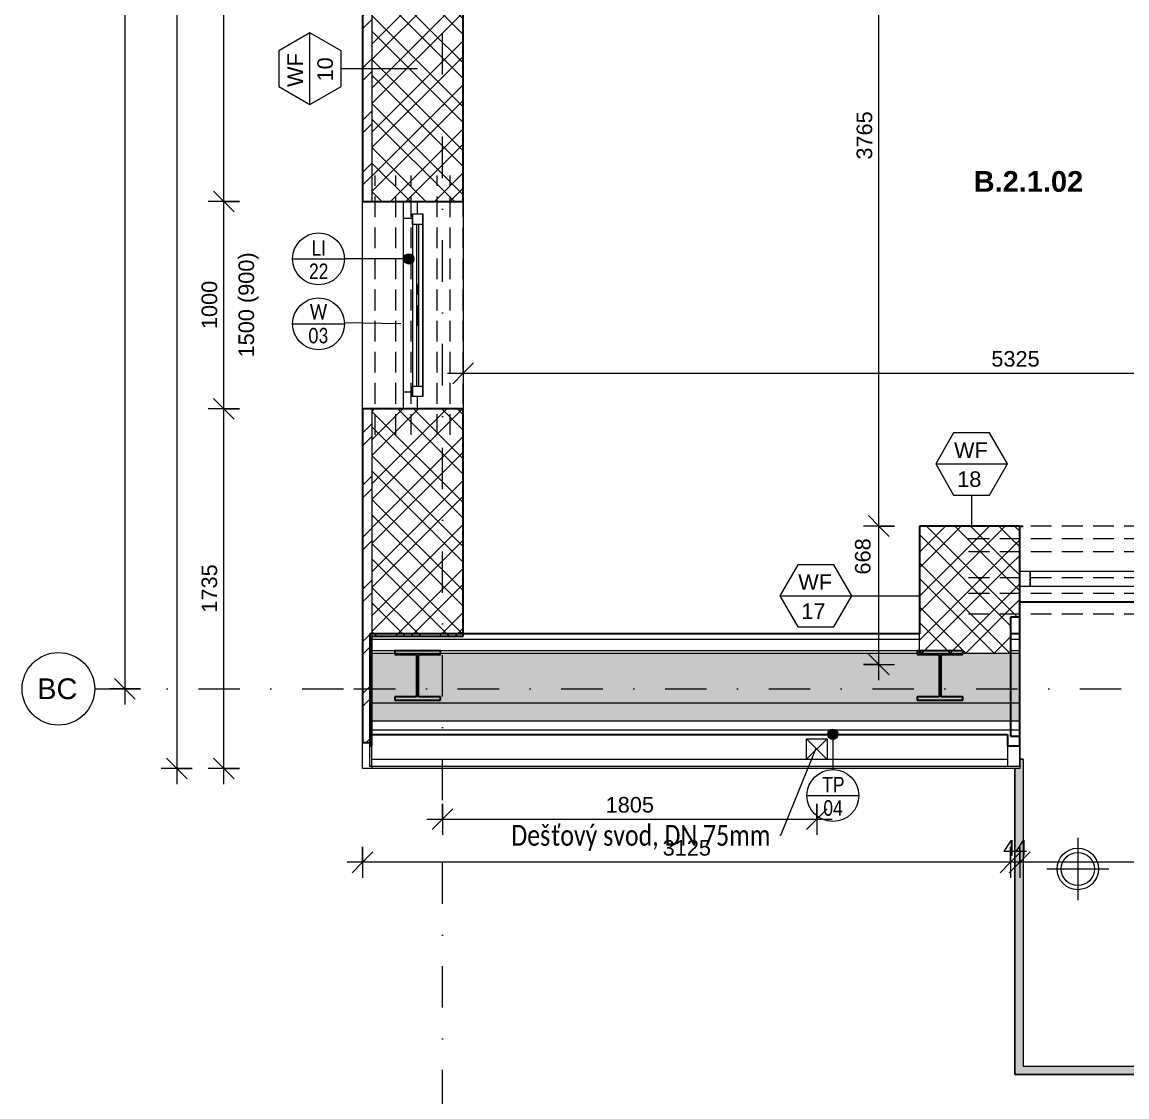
# Model space of a CAD drawing. Header units: millimetres. Extents: x -8668 to 43537, y -2985 to 58543.
# Drawn here: x -8506 to -3178, y 41984 to 47168 of the extents above; entities that cross this region are included whole.
import ezdxf

# ---------------------------------------------------------------- set-up
doc = ezdxf.new("R2010")
doc.units = ezdxf.units.MM
doc.linetypes.add('HA_Dash_3mm-S1mm', pattern=[150, 100, -50])
doc.linetypes.add('HA_DashDot_10mm-S3mm', pattern=[500, 200, -150, 0, -150])
for name, color, linetype, lineweight in [('A-____-____-DIMS', 9, 'Continuous', 5), ('A-____-____-DIMS-50', 9, 'Continuous', 5), ('A-AREA-____-IDEN', 9, 'Continuous', 9), ('A-AREA-____-OTLN', 9, 'Continuous', 25), ('A-DETL-____-THIN', 9, 'Continuous', 9), ('A-FLOR-HRAL-OTLN', 9, 'Continuous', 9), ('A-GENM-____-HDLN', 9, 'HA_Dash_3mm-S1mm', 9), ('A-GENM-____-IDEN', 9, 'Continuous', 9), ('A-GENM-____-OTLN', 9, 'Continuous', 9), ('A-GLAZ-____-IDEN', 9, 'Continuous', 9), ('A-GLAZ-____-MCUT', 9, 'Continuous', 5), ('A-GLAZ-____-OTLN', 9, 'Continuous', 5), ('A-GLAZ-CURT-MCUT', 9, 'Continuous', 5), ('A-GLAZ-CURT-OTLN', 9, 'Continuous', 5), ('A-GLAZ-CWMG-MCUT', 9, 'Continuous', 5), ('A-GLAZ-CWMG-OTLN', 9, 'Continuous', 5), ('A-ROOF-____-MCUT', 9, 'Continuous', 25), ('A-ROOF-____-OTLN', 9, 'Continuous', 9), ('A-ROOF-____-PATT', 9, 'Continuous', 25), ('A-WALL-____-IDEN', 9, 'Continuous', 9), ('A-WALL-____-MCUT', 9, 'Continuous', 25), ('A-WALL-____-OTLN', 9, 'Continuous', 9), ('A-WALL-____-PATT', 9, 'Continuous', 25), ('G-____-____-TEXT', 9, 'Continuous', 5), ('M-HVAC-DUCT-OTLN', 9, 'Continuous', 9), ('P-SANR-FIXT-OTLN', 9, 'Continuous', 9), ('S-BEAM-____-MCUT', 9, 'Continuous', 25), ('S-GRID-____-IDEN', 9, 'Continuous', 9), ('S-GRID-____-OTLN', 9, 'Continuous', 5)]:
    doc.layers.add(name, color=color, linetype=linetype, lineweight=lineweight)
doc.styles.add('Arial', font='arial.ttf', dxfattribs={"height": 100})
doc.styles.add('Arial_1', font='arial.ttf', dxfattribs={"height": 75})
doc.styles.add('Arial_2', font='arial.ttf', dxfattribs={"width": 0.8, "height": 75})
doc.styles.add('Arial_B', font='arialbd.ttf', dxfattribs={"height": 100})
doc.styles.add('Calibri', font='calibri.ttf', dxfattribs={"width": 0.8, "height": 75})
doc.styles.add('Calibri_1', font='calibri.ttf', dxfattribs={"width": 0.8, "height": 100})
doc.dimstyles.new('Inner_Dimensions', dxfattribs={"dimscale": 304.8, "dimtxt": 76.519455, "dimasz": 0.328084, "dimexe": 0.246063, "dimexo": 0.0625, "dimgap": 0.032808, "dimtad": 1, "dimdec": 0, "dimzin": 0, "dimdsep": 46, "dimtxsty": 'Arial_1', "dimblk1": 'OBLIQUE', "dimblk2": 'OBLIQUE', "dimsah": 1, "dimcen": 0.09, "dimdle": 0.246063, "dimazin": 0, "dimtfac": 1, "dimtdec": 4, "dimtix": 1, "dimtmove": 2, "dimatfit": 3, "dimfxl": 0.246063, "dimfxlon": 1, "dimtvp": 1, "dimtolj": 1, "dimtzin": 0, "dimlwd": 9, "dimlwe": 9, "dimarcsym": 2})
doc.dimstyles.new('Inner_Dimensions_1', dxfattribs={"dimscale": 304.8, "dimtxt": 76.519455, "dimasz": 0.328084, "dimexe": 0.246063, "dimexo": 0.0625, "dimgap": 0.032808, "dimtad": 1, "dimdec": 0, "dimzin": 0, "dimdsep": 46, "dimtxsty": 'Arial_1', "dimblk1": 'OBLIQUE', "dimblk2": 'OBLIQUE', "dimsah": 1, "dimcen": 0.09, "dimdle": 0.246063, "dimazin": 0, "dimtfac": 1, "dimtdec": 4, "dimtix": 1, "dimtmove": 0, "dimatfit": 3, "dimfxl": 0.246063, "dimfxlon": 1, "dimtvp": 1, "dimtolj": 1, "dimtzin": 0, "dimlwd": 9, "dimlwe": 9, "dimarcsym": 2})
pattern_1 = [(45, (0, 0), (-106.066, 106.066), []), (45, (75, 0), (-106.066, 106.066), []), (315, (0, 0), (106.066, 106.066), []), (315, (75, 0), (106.066, 106.066), [])]
pattern_2 = [(0, (0, 0), (58.594, 33.829), [39.062, -78.125]), (120, (0, 0), (-58.593773, 33.829393), [39.062, -78.125]), (60, (0, 0), (0.000227, 67.658393), [0, -78.125, 39.062, 0])]

# ---------------------------------------------------------------- blocks, each defined once
blk = doc.blocks.new('BD Libus_IFC_ifc-1-DPS_2NP - B')
at = {"layer": 'S-BEAM-____-MCUT', "color": 7}
for p, q in [((-6489.3, 44135.8), (-6709.3, 44135.8)), ((-6709.3, 44135.8), (-6709.3, 44118.5)), ((-6709.3, 44118.5), (-6604, 44118.5)), ((-6604, 44118.5), (-6604, 43914.6)), ((-6594.5, 43914.6), (-6594.5, 44118.5)), ((-6594.5, 44118.5), (-6489.3, 44118.5)), ((-6489.3, 44118.5), (-6489.3, 44135.8)), ((-3969.3, 44135.8), (-4189.3, 44135.8)), ((-4189.3, 44135.8), (-4189.3, 44118.5)), ((-4189.3, 44118.5), (-4084, 44118.5)), ((-4084, 44118.5), (-4084, 43914.6)), ((-4074.5, 43914.6), (-4074.5, 44118.5)), ((-4074.5, 44118.5), (-3969.3, 44118.5)), ((-3969.3, 44118.5), (-3969.3, 44135.8)), ((-6604, 43914.6), (-6709.3, 43914.6)), ((-6709.3, 43914.6), (-6709.3, 43897.3)), ((-6489.3, 43914.6), (-6594.5, 43914.6)), ((-6489.3, 43897.3), (-6489.3, 43914.6)), ((-4084, 43914.6), (-4189.3, 43914.6)), ((-4189.3, 43914.6), (-4189.3, 43897.3)), ((-3969.3, 43914.6), (-4074.5, 43914.6)), ((-3969.3, 43897.3), (-3969.3, 43914.6)), ((-6709.3, 43897.3), (-6489.3, 43897.3)), ((-4189.3, 43897.3), (-3969.3, 43897.3))]:
    blk.add_line(p, q, dxfattribs=at)
blk = doc.blocks.new('HA_WD_SinglePanel - 1000x1500-1670803-DPS_2NP - B')
at = {"layer": 'A-GLAZ-____-MCUT'}
for p, q in [((-420, 70), (-500, 70)), ((-420, 25), (-420, 70)), ((500, 70), (420, 70)), ((420, 70), (420, 25)), ((-500, 0), (-440, 0)), ((-440, -25), (-440, 25)), ((-440, 25), (-390, 25)), ((-390, 25), (-390, -25)), ((390, 5), (-390, 5)), ((390, -25), (390, 25)), ((390, 25), (440, 25)), ((440, 25), (440, -25)), ((440, 0), (500, 0)), ((-390, -25), (-440, -25)), ((390, -5), (-390, -5)), ((440, -25), (390, -25))]:
    blk.add_line(p, q, dxfattribs=at)
at = {"layer": 'A-GLAZ-____-OTLN'}
for p, q in [((420, 70), (-420, 70)), ((440, 25), (-440, 25)), ((-440, -25), (-440, 25)), ((390, 25), (-390, 25)), ((440, 25), (440, -25)), ((-440, -25), (440, -25)), ((390, -25), (-390, -25))]:
    blk.add_line(p, q, dxfattribs=at)
blk = doc.blocks.new('Top Rail Type - Top Rail_Internal_-1472931-DPS_2NP - B')
at = {"layer": 'A-FLOR-HRAL-OTLN'}
for points in [[(-3719.3, 42092.7), (-3679.3, 42132.7), (-3679.3, 43612.7), (-3694.3, 43612.7), (-3694.3, 43567.7), (-3719.3, 43567.7), (-3719.3, 43080.2)], [(-1244.3, 42092.7), (-1244.3, 43567.7), (-1284.3, 43567.7), (-1284.3, 42132.7)], [(-1244.3, 42092.7), (-1284.3, 42132.7), (-3679.3, 42132.7), (-3719.3, 42092.7), (-3192.6, 42092.7)]]:
    blk.add_hatch(color=256, dxfattribs=at).paths.add_polyline_path(points)
for p, q in [((-3694.3, 43612.7), (-3679.3, 43612.7)), ((-3679.3, 43612.7), (-3679.3, 42132.7)), ((-3719.3, 42092.7), (-3719.3, 43567.7)), ((-1284.3, 42132.7), (-1284.3, 43567.7)), ((-1244.3, 43567.7), (-1244.3, 42092.7)), ((-1244.3, 42092.7), (-3719.3, 42092.7)), ((-3679.3, 42132.7), (-1284.3, 42132.7))]:
    blk.add_line(p, q, dxfattribs=at)
blk = doc.blocks.new('Top Rail Type - Top Rail_Internal_-V6-DPS_2NP - B')
at = {"layer": 'A-FLOR-HRAL-OTLN'}
for p, q in [((-3679.3, 43612.7), (-3694.3, 43612.7)), ((-3679.3, 43612.7), (-3679.3, 42132.7)), ((-3719.3, 43567.7), (-3719.3, 42092.7)), ((-1284.3, 42132.7), (-1284.3, 43567.7)), ((-1244.3, 42092.7), (-1244.3, 43567.7)), ((-3719.3, 42092.7), (-1244.3, 42092.7)), ((-3679.3, 42132.7), (-1284.3, 42132.7))]:
    blk.add_line(p, q, dxfattribs=at)
blk = doc.blocks.new('Systémový panel - Sklo-1712998-DPS_2NP - B')
at = {"layer": 'A-GLAZ-CURT-MCUT'}
for p, q in [((733.125, 0), (-733.125, 0)), ((-733.125, 0), (-733.125, -70)), ((733.125, -70), (733.125, 0)), ((-733.125, -70), (733.125, -70))]:
    blk.add_line(p, q, dxfattribs=at)
blk = doc.blocks.new('Obdélníková příčel - 50x70mm EXT-1518046-DPS_2NP - B')
at = {"layer": 'A-GLAZ-CWMG-MCUT'}
for p, q in [((0, 70), (-50, 70)), ((-50, 70), (-50, 0)), ((0, 0), (0, 70)), ((-50, 0), (0, 0))]:
    blk.add_line(p, q, dxfattribs=at)
blk = doc.blocks.new('TB_Porotherm KPVarioUNI_1250mm - TB_Porotherm KPVarioUNI_1250mm-1944691-DPS_2NP - B')
at = {"layer": 'A-GENM-____-HDLN'}
for p, q in [((-625, 205), (625, 205)), ((-625, 105), (625, 105)), ((-625, 30), (625, 30)), ((-100, 0), (100, 0)), ((-625, -95), (625, -95)), ((-625, -157.5), (625, -157.5)), ((-625, -220), (625, -220))]:
    blk.add_line(p, q, dxfattribs=at)
blk = doc.blocks.new('TB_Porotherm KPVarioUNI_3000mm - TB_Porotherm KPVarioUNI_3000mm-1959484-DPS_2NP - B')
at = {"layer": 'A-GENM-____-HDLN'}
for p, q in [((-1500, 205), (1500, 205)), ((-1500, 105), (1500, 105)), ((-1500, 30), (1500, 30)), ((-100, 0), (100, 0)), ((-1500, -95), (1500, -95)), ((-1500, -157.5), (1500, -157.5)), ((-1500, -220), (1500, -220))]:
    blk.add_line(p, q, dxfattribs=at)
blk = doc.blocks.new('LV_PF_GenericSymbol - Default-2172435-DPS_2NP - B')
at = {"layer": 'P-SANR-FIXT-OTLN'}
for p, q in [((0, 150), (0, -150)), ((-150, 0), (150, 0))]:
    blk.add_line(p, q, dxfattribs=at)
for radius in [100, 80]:
    blk.add_circle((0, 0), radius, dxfattribs=at)
blk = doc.blocks.new('Grid - Radius 3_5mm-353793-DPS_2NP - B')
at = {"layer": 'S-GRID-____-IDEN'}
blk.add_circle((0, 0), 3.5, dxfattribs=at)
blk = doc.blocks.new('DIMBLOCK1-DPS_2NP - B')
at = {"layer": 'A-____-____-DIMS-50', "lineweight": 9}
for p, q in [((-4374.5, 44737.7), (-4424.5, 44787.7)), ((-4299.5, 44737.7), (-4449.5, 44737.7)), ((-4374.5, 43994.3), (-4374.5, 44737.7)), ((-4374.5, 44737.7), (-4324.5, 44687.7)), ((-4374.5, 44737.7), (-4299.5, 44737.7)), ((-4374.5, 44069.3), (-4424.5, 44119.3)), ((-4449.5, 44069.3), (-4299.5, 44069.3)), ((-4374.5, 44069.3), (-4449.5, 44069.3)), ((-4374.5, 44069.3), (-4324.5, 44019.3))]:
    blk.add_line(p, q, dxfattribs=at)
at = {"layer": 'A-____-____-DIMS-50', "color": 0, "lineweight": 9, "insert": (-4489.8, 44503.6), "char_height": 75, "width": 207.662, "attachment_point": 1, "rotation": 90, "line_spacing_factor": 0.941778, "style": 'Arial_1'}
blk.add_mtext('668', dxfattribs=at)
blk = doc.blocks.new('_Oblique')
at = {"color": 0, "linetype": 'ByBlock', "lineweight": -2}
blk.add_line((-0.5, -0.5), (0.5, 0.5), dxfattribs=at)
blk = doc.blocks.new('DIMBLOCK2-DPS_2NP - B')
at = {"layer": 'A-____-____-DIMS-50', "lineweight": 9}
for p, q in [((-4374.5, 48502.7), (-4424.5, 48552.7)), ((-4299.5, 48502.7), (-4449.5, 48502.7)), ((-4374.5, 44737.7), (-4374.5, 48502.7)), ((-4374.5, 48502.7), (-4324.5, 48452.7)), ((-4374.5, 48502.7), (-4299.5, 48502.7)), ((-4374.5, 44737.7), (-4424.5, 44787.7)), ((-4299.5, 44737.7), (-4449.5, 44737.7)), ((-4374.5, 44737.7), (-4324.5, 44687.7)), ((-4374.5, 44737.7), (-4299.5, 44737.7))]:
    blk.add_line(p, q, dxfattribs=at)
at = {"layer": 'A-____-____-DIMS-50', "color": 0, "lineweight": 9, "insert": (-4481.9, 46504.9), "char_height": 75, "width": 276.883, "attachment_point": 1, "rotation": 90, "line_spacing_factor": 0.941778, "style": 'Arial_1'}
blk.add_mtext('3765', dxfattribs=at)
blk = doc.blocks.new('DIMBLOCK60-DPS_2NP - B')
at = {"layer": 'A-____-____-DIMS-50', "lineweight": 9}
for p, q in [((-7533.5, 45302.7), (-7583.5, 45352.7)), ((-7458.5, 45302.7), (-7608.5, 45302.7)), ((-7533.5, 43492.7), (-7533.5, 45302.7)), ((-7533.5, 45302.7), (-7483.5, 45252.7)), ((-7533.5, 45302.7), (-7458.5, 45302.7)), ((-7533.5, 43567.7), (-7583.5, 43617.7)), ((-7458.5, 43567.7), (-7608.5, 43567.7)), ((-7533.5, 43567.7), (-7483.5, 43517.7)), ((-7533.5, 43567.7), (-7458.5, 43567.7))]:
    blk.add_line(p, q, dxfattribs=at)
at = {"layer": 'A-____-____-DIMS-50', "color": 0, "lineweight": 9, "insert": (-7640.8, 44319.9), "char_height": 75, "width": 276.883, "attachment_point": 1, "rotation": 90, "line_spacing_factor": 0.941778, "style": 'Arial_1'}
blk.add_mtext('1735', dxfattribs=at)
blk = doc.blocks.new('DIMBLOCK61-DPS_2NP - B')
at = {"layer": 'A-____-____-DIMS-50', "lineweight": 9}
for p, q in [((-7533.5, 46302.7), (-7583.5, 46352.7)), ((-7458.5, 46302.7), (-7608.5, 46302.7)), ((-7533.5, 45302.7), (-7533.5, 46302.7)), ((-7533.5, 46302.7), (-7483.5, 46252.7)), ((-7533.5, 46302.7), (-7458.5, 46302.7)), ((-7533.5, 45302.7), (-7583.5, 45352.7)), ((-7458.5, 45302.7), (-7608.5, 45302.7)), ((-7533.5, 45302.7), (-7483.5, 45252.7)), ((-7533.5, 45302.7), (-7458.5, 45302.7))]:
    blk.add_line(p, q, dxfattribs=at)
at = {"layer": 'A-____-____-DIMS-50', "color": 0, "lineweight": 9, "insert": (-7640.8, 45687.4), "char_height": 75, "width": 276.883, "attachment_point": 1, "rotation": 90, "line_spacing_factor": 0.941778, "style": 'Arial_1'}
blk.add_mtext('1000', dxfattribs=at)
blk = doc.blocks.new('DIMBLOCK62-DPS_2NP - B')
at = {"layer": 'A-____-____-DIMS-50', "lineweight": 9}
for p, q in [((-7458.5, 48802.7), (-7608.5, 48802.7)), ((-7533.5, 48802.7), (-7583.5, 48852.7)), ((-7533.5, 46302.7), (-7533.5, 48802.7)), ((-7533.5, 48802.7), (-7483.5, 48752.7)), ((-7533.5, 48802.7), (-7458.5, 48802.7)), ((-7533.5, 46302.7), (-7583.5, 46352.7)), ((-7458.5, 46302.7), (-7608.5, 46302.7)), ((-7533.5, 46302.7), (-7483.5, 46252.7)), ((-7533.5, 46302.7), (-7458.5, 46302.7))]:
    blk.add_line(p, q, dxfattribs=at)
at = {"layer": 'A-____-____-DIMS-50', "color": 0, "lineweight": 9, "insert": (-7640.8, 47437.4), "char_height": 75, "width": 276.883, "attachment_point": 1, "rotation": 90, "line_spacing_factor": 0.941778, "style": 'Arial_1'}
blk.add_mtext('2500', dxfattribs=at)
blk = doc.blocks.new('DIMBLOCK69-DPS_2NP - B')
at = {"layer": 'A-____-____-DIMS-50', "lineweight": 9}
for p, q in [((-6379.3, 45549.2), (-6379.3, 45399.2)), ((-6379.3, 45474.2), (-6379.3, 45549.2)), ((-6379.3, 45474.2), (-6329.3, 45524.2)), ((-1054.3, 45549.2), (-1054.3, 45399.2)), ((-1054.3, 45474.2), (-1054.3, 45549.2)), ((-1054.3, 45474.2), (-1004.3, 45524.2)), ((-6454.3, 45474.2), (-1054.3, 45474.2)), ((-6379.3, 45474.2), (-6429.3, 45424.2)), ((-1054.3, 45474.2), (-1104.3, 45424.2))]:
    blk.add_line(p, q, dxfattribs=at)
at = {"layer": 'A-____-____-DIMS-50', "color": 0, "lineweight": 9, "insert": (-3832.2, 45581.6), "char_height": 75, "width": 276.883, "attachment_point": 1, "line_spacing_factor": 0.941778, "style": 'Arial_1'}
blk.add_mtext('5325', dxfattribs=at)
blk = doc.blocks.new('DIMBLOCK89-DPS_2NP - B')
at = {"layer": 'A-____-____-DIMS-50', "lineweight": 9}
for p, q in [((-3695.6, 43190.7), (-3695.6, 43040.7)), ((-3695.6, 43115.7), (-3695.6, 43190.7)), ((-3695.6, 43115.7), (-3645.6, 43165.7)), ((-1295.6, 43190.7), (-1295.6, 43040.7)), ((-1295.6, 43115.7), (-1295.6, 43190.7)), ((-1295.6, 43115.7), (-1245.6, 43165.7)), ((-3695.6, 43115.7), (-3745.6, 43065.7)), ((-1295.6, 43115.7), (-3695.6, 43115.7)), ((-1295.6, 43115.7), (-1345.6, 43065.7))]:
    blk.add_line(p, q, dxfattribs=at)
at = {"layer": 'A-____-____-DIMS-50', "color": 0, "lineweight": 9, "insert": (-2610.9, 43223), "char_height": 75, "width": 276.883, "attachment_point": 1, "line_spacing_factor": 0.941778, "style": 'Arial_1'}
blk.add_mtext('2400', dxfattribs=at)
blk = doc.blocks.new('DIMBLOCK90-DPS_2NP - B')
at = {"layer": 'A-____-____-DIMS-50', "lineweight": 9}
for p, q in [((-3739.3, 43190.7), (-3739.3, 43040.7)), ((-3739.3, 43115.7), (-3739.3, 43190.7)), ((-3739.3, 43115.7), (-3689.3, 43165.7)), ((-3695.6, 43190.7), (-3695.6, 43040.7)), ((-3695.6, 43115.7), (-3695.6, 43190.7)), ((-3695.6, 43115.7), (-3645.6, 43165.7)), ((-3739.3, 43115.7), (-3789.3, 43065.7)), ((-3695.6, 43115.7), (-3745.6, 43065.7)), ((-3695.6, 43115.7), (-3739.3, 43115.7))]:
    blk.add_line(p, q, dxfattribs=at)
at = {"layer": 'A-____-____-DIMS-50', "color": 0, "lineweight": 9, "insert": (-3775.1, 43223), "char_height": 75, "width": 138.441, "attachment_point": 1, "line_spacing_factor": 0.941778, "style": 'Arial_1'}
blk.add_mtext('44', dxfattribs=at)
blk = doc.blocks.new('DIMBLOCK91-DPS_2NP - B')
at = {"layer": 'A-____-____-DIMS-50', "lineweight": 9}
for p, q in [((-6864.3, 43190.7), (-6864.3, 43040.7)), ((-6864.3, 43115.7), (-6864.3, 43190.7)), ((-6864.3, 43115.7), (-6814.3, 43165.7)), ((-3739.3, 43190.7), (-3739.3, 43040.7)), ((-3739.3, 43115.7), (-3739.3, 43190.7)), ((-3739.3, 43115.7), (-3689.3, 43165.7)), ((-3739.3, 43115.7), (-6939.3, 43115.7)), ((-6864.3, 43115.7), (-6914.3, 43065.7)), ((-3739.3, 43115.7), (-3789.3, 43065.7))]:
    blk.add_line(p, q, dxfattribs=at)
at = {"layer": 'A-____-____-DIMS-50', "color": 0, "lineweight": 9, "insert": (-5417.2, 43223), "char_height": 75, "width": 276.883, "attachment_point": 1, "line_spacing_factor": 0.941778, "style": 'Arial_1'}
blk.add_mtext('3125', dxfattribs=at)
blk = doc.blocks.new('HA_TAG_WD - Type Mark-1536199-DPS_2NP - B')
at = {"layer": 'A-GLAZ-____-IDEN'}
blk.add_line((-2.5, 0), (2.5, 0), dxfattribs=at)
blk.add_circle((0, 0), 2.5, dxfattribs=at)
blk = doc.blocks.new('HA_TAG_GM_Products - Generic-588599-DPS_2NP - B')
at = {"layer": 'A-GENM-____-IDEN'}
blk.add_line((-2.5, 0), (2.5, 0), dxfattribs=at)
blk.add_circle((0, 0), 2.5, dxfattribs=at)
blk = doc.blocks.new('DIMBLOCK251-DPS_2NP - B')
at = {"layer": 'A-____-____-DIMS-50', "lineweight": 9}
for p, q in [((-7760.5, 56062.7), (-7760.5, 43492.7)), ((-7760.5, 55987.7), (-7810.5, 56037.7)), ((-7685.5, 55987.7), (-7835.5, 55987.7)), ((-7760.5, 55987.7), (-7710.5, 55937.7)), ((-7760.5, 55987.7), (-7685.5, 55987.7)), ((-7760.5, 43567.7), (-7810.5, 43617.7)), ((-7685.5, 43567.7), (-7835.5, 43567.7)), ((-7760.5, 43567.7), (-7710.5, 43517.7)), ((-7760.5, 43567.7), (-7685.5, 43567.7))]:
    blk.add_line(p, q, dxfattribs=at)
at = {"layer": 'A-____-____-DIMS-50', "color": 0, "lineweight": 9, "insert": (-7867.9, 49633.5), "char_height": 75, "width": 346.103, "attachment_point": 1, "rotation": 90, "line_spacing_factor": 0.941778, "style": 'Arial_1'}
blk.add_mtext('12420', dxfattribs=at)
blk = doc.blocks.new('DIMBLOCK253-DPS_2NP - B')
at = {"layer": 'A-____-____-DIMS-50', "lineweight": 9}
for p, q in [((-8010.5, 50802.7), (-8060.5, 50852.7)), ((-7935.5, 50802.7), (-8085.5, 50802.7)), ((-8010.5, 50802.7), (-8010.5, 43877.7)), ((-8010.5, 50802.7), (-7960.5, 50752.7)), ((-8010.5, 50802.7), (-7935.5, 50802.7)), ((-8010.5, 43952.7), (-8060.5, 44002.7)), ((-7935.5, 43952.7), (-8085.5, 43952.7)), ((-8010.5, 43952.7), (-7960.5, 43902.7)), ((-8010.5, 43952.7), (-7935.5, 43952.7))]:
    blk.add_line(p, q, dxfattribs=at)
at = {"layer": 'A-____-____-DIMS-50', "color": 0, "lineweight": 9, "insert": (-8117.9, 47262.4), "char_height": 75, "width": 276.883, "attachment_point": 1, "rotation": 90, "line_spacing_factor": 0.941778, "style": 'Arial_1'}
blk.add_mtext('6850', dxfattribs=at)
blk = doc.blocks.new('DIMBLOCK265-DPS_2NP - B')
at = {"layer": 'A-____-____-DIMS-50', "lineweight": 9}
for p, q in [((-6479.3, 43398.4), (-6479.3, 43248.4)), ((-6479.3, 43323.4), (-6479.3, 43398.4)), ((-6479.3, 43323.4), (-6429.3, 43373.4)), ((-4674.3, 43398.4), (-4674.3, 43248.4)), ((-4674.3, 43323.4), (-4674.3, 43398.4)), ((-4674.3, 43323.4), (-4624.3, 43373.4)), ((-6554.3, 43323.4), (-4599.3, 43323.4)), ((-6479.3, 43323.4), (-6529.3, 43273.4)), ((-4674.3, 43323.4), (-4724.3, 43273.4))]:
    blk.add_line(p, q, dxfattribs=at)
at = {"layer": 'A-____-____-DIMS-50', "color": 0, "lineweight": 9, "insert": (-5692.2, 43430.8), "char_height": 75, "width": 276.883, "attachment_point": 1, "line_spacing_factor": 0.941778, "style": 'Arial_1'}
blk.add_mtext('1805', dxfattribs=at)
blk = doc.blocks.new('HA_TAG_WA_Partitions - Group _ Type Mark-556634-DPS_2NP - B')
at = {"layer": 'A-WALL-____-IDEN'}
for p, q in [((-1.73, 3), (-3.46, 0)), ((1.73, 3), (-1.73, 3)), ((3.46, 0), (1.73, 3)), ((-3.46, 0), (3.46, 0)), ((-3.46, 0), (-1.73, -3)), ((1.73, -3), (3.46, 0)), ((-1.73, -3), (1.73, -3))]:
    blk.add_line(p, q, dxfattribs=at)

msp = doc.modelspace()

# ---------------------------------------------------------------- hatches: boundary and pattern name
at = {"layer": 'A-GENM-____-IDEN'}
h = msp.add_hatch(color=256, dxfattribs=at)
edge = h.paths.add_edge_path()
edge.add_arc((-6641.4, 46026.3), 25, 0, 360)
h = msp.add_hatch(color=256, dxfattribs=at)
edge = h.paths.add_edge_path()
edge.add_arc((-4596.4, 43733.4), 25, 0, 360)
at = {"layer": 'A-ROOF-____-PATT', "lineweight": 5}
h = msp.add_hatch(dxfattribs=at)
h.set_pattern_fill('FP_5', color=256, style=0, pattern_type=2)
h.set_pattern_definition(pattern_2)
h.paths.add_polyline_path([(7141.3, 43883.8), (9030.6, 43883.8), (9030.6, 44122.3), (5310.9, 44122.3), (5310.9, 43883.8), (5993.1, 43883.8)])
h.paths.add_polyline_path([(-6637.3, 43883.8), (-3694.4, 43883.8), (-3694.4, 44122.3), (-6829.3, 44122.3), (-6829.3, 43883.8)])
h.paths.add_polyline_path([(21170.7, 43883.8), (21170.7, 44122.3), (18035.6, 44122.3), (18035.6, 43883.8), (20919.9, 43883.8)])
h.paths.add_polyline_path([(-1289.4, 43883.8), (-512.8, 43883.8), (-512.8, 44122.3), (-1289.4, 44122.3)])
h.paths.add_polyline_path([(15630.6, 43883.8), (15630.6, 44122.3), (14854.2, 44122.3), (14854.2, 43883.8), (15465.8, 43883.8)])
h.paths.add_polyline_path([(529.2, 43883.8), (1305.6, 43883.8), (1305.6, 44122.3), (529.2, 44122.3), (529.2, 43958.3)])
h.paths.add_polyline_path([(13035.6, 43883.8), (13812.2, 43883.8), (13812.2, 44122.3), (13035.6, 44122.3)])
h = msp.add_hatch(dxfattribs=at)
h.set_pattern_fill('FP_5', color=256, style=0, pattern_type=2)
h.set_pattern_definition(pattern_2)
h.paths.add_polyline_path([(-6829.3, 43797), (-3694.4, 43797), (-3694.4, 43883.8), (-6829.3, 43883.8), (-6829.3, 43849.2)])
h.paths.add_polyline_path([(21170.7, 43797), (21170.7, 43883.8), (18035.6, 43883.8), (18035.6, 43797), (20919.9, 43797)])
h.paths.add_polyline_path([(-1289.4, 43797), (-512.8, 43797), (-512.8, 43883.8), (-1289.4, 43883.8), (-1289.4, 43849.2)])
h.paths.add_polyline_path([(529.2, 43797), (1305.6, 43797), (1305.6, 43883.8), (529.2, 43883.8), (529.2, 43823)])
h.paths.add_polyline_path([(15465.8, 43797), (15630.6, 43797), (15630.6, 43883.8), (14854.2, 43883.8), (14854.2, 43797), (15178.8, 43797)])
h.paths.add_polyline_path([(5310.9, 43797), (9030.6, 43797), (9030.6, 43883.8), (5310.9, 43883.8), (5310.9, 43849.2)])
h.paths.add_polyline_path([(13035.6, 43797), (13812.2, 43797), (13812.2, 43883.8), (13035.6, 43883.8), (13035.6, 43849.2)])
at = {"layer": 'A-WALL-____-PATT', "lineweight": 5}
h = msp.add_hatch(dxfattribs=at)
h.set_pattern_fill('FP_4', color=256, style=0, pattern_type=2)
h.set_pattern_definition([(45, (0, 0), (-125.7236, 125.7236), []), (45, (0, 190.5), (-125.7236, 125.7236), [])])
h.paths.add_polyline_path([(-6819.3, 43694.4), (-6819.3, 45302.7), (-6864.3, 45302.7), (-6864.3, 43694.4)])
h.paths.add_polyline_path([(-6864.3, 46302.7), (-6819.3, 46302.7), (-6819.3, 48802.7), (-6864.3, 48802.7), (-6864.3, 47694.1)])
h.paths.add_polyline_path([(-6819.3, 49427.7), (-6819.3, 51252.7), (-6864.3, 51252.7), (-6864.3, 49427.7)])
h.paths.add_polyline_path([(-6819.3, 51877.7), (-6819.3, 53377.7), (-6864.3, 53377.7), (-6864.3, 51877.7)])
h.paths.add_polyline_path([(-6819.3, 54377.7), (-6819.3, 55502.7), (-6864.3, 55502.7), (-6864.3, 54377.7)])
h.paths.add_polyline_path([(-6819.3, 55942.7), (-6819.3, 55987.7), (-6864.3, 55987.7), (-6864.3, 55942.7)])
h = msp.add_hatch(dxfattribs=at)
h.set_pattern_fill('FP_1', color=256, style=0, pattern_type=2)
h.set_pattern_definition(pattern_1)
h.paths.add_polyline_path([(-6637.3, 44206.1), (-6379.3, 44206.1), (-6379.3, 45302.7), (-6819.3, 45302.7), (-6819.3, 44206.1)])
h.paths.add_polyline_path([(-6819.3, 46302.7), (-6379.3, 46302.7), (-6379.3, 48802.7), (-6819.3, 48802.7), (-6819.3, 47694.1)])
h.paths.add_polyline_path([(-6599.3, 49427.7), (-6379.3, 49427.7), (-6379.3, 51252.7), (-6819.3, 51252.7), (-6819.3, 49427.7), (-6624.3, 49427.7)])
h.paths.add_polyline_path([(-6624.3, 51877.7), (-6379.3, 51877.7), (-6379.3, 53377.7), (-6819.3, 53377.7), (-6819.3, 51877.7), (-6637.3, 51877.7)])
h.paths.add_polyline_path([(-6379.3, 54377.7), (-6379.3, 55502.7), (-6819.3, 55502.7), (-6819.3, 54377.7)])
h = msp.add_hatch(dxfattribs=at)
h.set_pattern_fill('FP_1', color=256, style=0, pattern_type=2)
h.set_pattern_definition(pattern_1)
h.paths.add_polyline_path([(-3739.3, 44122.3), (-3739.3, 44737.7), (-4179.3, 44737.7), (-4179.3, 44122.3), (-3766.7, 44122.3)])
h = msp.add_hatch(dxfattribs=at)
h.set_pattern_fill('FP_1', color=256, style=0, pattern_type=2)
h.set_pattern_definition(pattern_1)
h.paths.add_polyline_path([(-1244.3, 44297.7), (-1244.3, 44737.7), (-1295.6, 44737.7), (-1295.6, 44297.7)])
h.paths.add_polyline_path([(-3739.3, 44297.7), (-3695.6, 44297.7), (-3695.6, 44737.7), (-3739.3, 44737.7), (-3739.3, 44618.2)])

# ---------------------------------------------------------------- linework, layer by layer
at = {"layer": 'A-AREA-____-OTLN'}
for p, q in [((-3695.6, 44737.7), (-3679.3, 44737.7)), ((-3695.6, 44372.7), (-1295.6, 44372.7))]:
    msp.add_line(p, q, dxfattribs=at)
at = {"layer": 'A-DETL-____-THIN'}
for p, q in [((-4014.1, 45187.3), (-4100.7, 45037.3)), ((-3840.9, 45187.3), (-4014.1, 45187.3)), ((-3754.3, 45037.3), (-3840.9, 45187.3)), ((-4100.7, 45037.3), (-4014.1, 44887.3)), ((-4100.7, 45037.3), (-3754.3, 45037.3)), ((-3840.9, 44887.3), (-3754.3, 45037.3)), ((-4014.1, 44887.3), (-3840.9, 44887.3)), ((-3927.5, 44887.3), (-3927.5, 44737.3)), ((-4765.4, 44551), (-4852, 44401)), ((-4592.2, 44551), (-4765.4, 44551)), ((-4505.6, 44401), (-4592.2, 44551)), ((-4852, 44401), (-4765.4, 44251)), ((-4852, 44401), (-4505.6, 44401)), ((-4592.2, 44251), (-4505.6, 44401)), ((-4505.6, 44401), (-4179.3, 44401)), ((-4765.4, 44251), (-4592.2, 44251))]:
    msp.add_line(p, q, dxfattribs=at)
at = {"layer": 'A-GENM-____-IDEN'}
for p, q in [((-6641.4, 46026.3), (-6951.7, 46026.3)), ((-4596.4, 43733.4), (-4596.4, 43562.9))]:
    msp.add_line(p, q, dxfattribs=at)
for centre in [(-6641.4, 46026.3), (-4596.4, 43733.4)]:
    msp.add_circle(centre, 25, dxfattribs=at)
at = {"layer": 'A-GLAZ-____-IDEN'}
msp.add_line((-6679.2, 45712.7), (-6951.7, 45717.1), dxfattribs=at)
at = {"layer": 'A-ROOF-____-MCUT'}
for p, q in [((-6829.3, 44217.2), (-6829.3, 43677.8)), ((-4179.3, 44217.2), (-6829.3, 44217.2)), ((-3694.4, 44217.2), (-3739.3, 44217.2)), ((-3694.4, 43677.8), (-3694.4, 44217.2)), ((-6819.3, 43677.8), (-6819.3, 43732.7)), ((-6819.3, 43732.7), (-3754.3, 43732.7)), ((-3754.3, 43732.7), (-3754.3, 43677.8)), ((-6829.3, 43677.8), (-6819.3, 43677.8)), ((-3754.3, 43677.8), (-3694.4, 43677.8))]:
    msp.add_line(p, q, dxfattribs=at)
at = {"layer": 'A-ROOF-____-MCUT', "lineweight": 9}
for p, q in [((-4179.3, 44190.1), (-6829.3, 44190.1)), ((-3694.4, 44190.1), (-3739.3, 44190.1)), ((-4179.3, 44135.9), (-6829.3, 44135.9)), ((-3694.4, 44122.3), (-6829.3, 44122.3)), ((-3694.4, 44135.9), (-3739.3, 44135.9)), ((-3694.4, 43883.8), (-6829.3, 43883.8)), ((-3694.4, 43797), (-6829.3, 43797)), ((-3694.4, 43753.7), (-6829.3, 43753.7))]:
    msp.add_line(p, q, dxfattribs=at)
at = {"layer": 'A-ROOF-____-OTLN'}
for p, q in [((-6829.3, 43577.7), (-6829.3, 43677.8)), ((-6819.3, 43577.7), (-6819.3, 43677.8)), ((-3754.3, 43677.8), (-3754.3, 43577.7)), ((-3694.4, 43577.7), (-3694.4, 43677.8)), ((-6819.3, 43612.7), (-3754.3, 43612.7)), ((-3694.4, 43577.7), (-6829.3, 43577.7))]:
    msp.add_line(p, q, dxfattribs=at)
at = {"layer": 'A-WALL-____-IDEN'}
msp.add_line((-6599.3, 46943.3), (-6968, 46943.3), dxfattribs=at)
at = {"layer": 'A-WALL-____-MCUT'}
for p, q in [((-6864.3, 48802.7), (-6864.3, 46302.7)), ((-6379.3, 46302.7), (-6379.3, 48802.7)), ((-6864.3, 46302.7), (-6379.3, 46302.7)), ((-6379.3, 45302.7), (-6864.3, 45302.7)), ((-6864.3, 45302.7), (-6864.3, 43694.4)), ((-6379.3, 44206.1), (-6379.3, 45302.7)), ((-4179.3, 44737.7), (-4179.3, 44217.2)), ((-3695.6, 44737.7), (-4179.3, 44737.7)), ((-3695.6, 44297.7), (-3695.6, 44737.7)), ((-3739.3, 44297.7), (-3739.3, 43724.2)), ((-3694.3, 44297.7), (-3739.3, 44297.7)), ((-3694.3, 43724.2), (-3694.3, 44297.7)), ((-6819.3, 44206.1), (-6379.3, 44206.1)), ((-6819.3, 43732.7), (-6819.3, 44206.1)), ((-6864.3, 43694.4), (-6819.3, 43694.4)), ((-3739.3, 43724.2), (-3694.3, 43724.2))]:
    msp.add_line(p, q, dxfattribs=at)
at = {"layer": 'A-WALL-____-MCUT', "lineweight": 9}
for p, q in [((-6819.3, 48802.7), (-6819.3, 46302.7)), ((-6819.3, 45302.7), (-6819.3, 44206.1)), ((-4179.3, 44122.3), (-4179.3, 44217.2))]:
    msp.add_line(p, q, dxfattribs=at)
at = {"layer": 'A-WALL-____-OTLN'}
for p, q in [((-6864.3, 45302.7), (-6864.3, 46302.7)), ((-6379.3, 46302.7), (-6379.3, 45302.7)), ((-6864.3, 43567.7), (-6864.3, 43694.4)), ((-3694.3, 43724.2), (-3694.3, 43567.7)), ((-3694.3, 43567.7), (-6864.3, 43567.7)), ((-6819.3, 43577.7), (-6819.3, 43567.7))]:
    msp.add_line(p, q, dxfattribs=at)
at = {"layer": 'G-____-____-TEXT', "color": 10, "lineweight": 9}
for p, q in [((-4678.7, 43665.4), (-4849.3, 43245.8)), ((-4849.3, 43245.8), (-4852.1, 43245.8))]:
    msp.add_line(p, q, dxfattribs=at)
at = {"layer": 'M-HVAC-DUCT-OTLN', "lineweight": 5}
for p, q in [((-4625.2, 43612.7), (-4724.3, 43711.8)), ((-4724.3, 43711.8), (-4624.3, 43711.8)), ((-4724.3, 43612.7), (-4724.3, 43711.8)), ((-4624.3, 43711.8), (-4723.4, 43612.7)), ((-4624.3, 43711.8), (-4624.3, 43612.7))]:
    msp.add_line(p, q, dxfattribs=at)
at = {"layer": 'S-GRID-____-OTLN', "linetype": 'HA_DashDot_10mm-S3mm', "lineweight": 9}
for p, q in [((-6479.3, 38414.3), (-6479.3, 56942.9)), ((-8156.2, 43952.7), (-6906.2, 43952.7)), ((-6906.2, 43952.7), (21594.8, 43952.7))]:
    msp.add_line(p, q, dxfattribs=at)

# ---------------------------------------------------------------- block references
at = {"lineweight": 5}
msp.add_blockref('BD Libus_IFC_ifc-1-DPS_2NP - B', (0, 0), dxfattribs=at)
at = {"layer": 'A-FLOR-HRAL-OTLN'}
for name in ['Top Rail Type - Top Rail_Internal_-1472931-DPS_2NP - B', 'Top Rail Type - Top Rail_Internal_-V6-DPS_2NP - B']:
    msp.add_blockref(name, (0, 0), dxfattribs=at)
at = {"layer": 'A-GENM-____-IDEN', "xscale": 49.99999999999998, "yscale": 49.99999999999998, "zscale": 49.99999999999998}
for p in [(-7076.7, 46026.3), (-4596.4, 43437.9)]:
    msp.add_blockref('HA_TAG_GM_Products - Generic-588599-DPS_2NP - B', p, dxfattribs=at)
at = {"layer": 'A-GENM-____-OTLN'}
for name, p, rotation in [('TB_Porotherm KPVarioUNI_1250mm - TB_Porotherm KPVarioUNI_1250mm-1944691-DPS_2NP - B', (-6599.3, 45802.7), 89.9999999999997), ('TB_Porotherm KPVarioUNI_3000mm - TB_Porotherm KPVarioUNI_3000mm-1959484-DPS_2NP - B', (-2491.8, 44517.7), 180)]:
    msp.add_blockref(name, p, dxfattribs=dict(at, rotation=rotation))
at = {"layer": 'A-GLAZ-____-IDEN', "xscale": 49.99999999999998, "yscale": 49.99999999999998, "zscale": 49.99999999999998}
msp.add_blockref('HA_TAG_WD - Type Mark-1536199-DPS_2NP - B', (-7076.7, 45712.7), dxfattribs=at)
at = {"layer": 'A-GLAZ-____-OTLN', "rotation": 89.9999999999998}
msp.add_blockref('HA_WD_SinglePanel - 1000x1500-1670803-DPS_2NP - B', (-6599.3, 45802.7), dxfattribs=at)
at = {"layer": 'A-GLAZ-CURT-OTLN'}
msp.add_blockref('Systémový panel - Sklo-1712998-DPS_2NP - B', (-2912.4, 44517.7), dxfattribs=at)
at = {"layer": 'A-GLAZ-CWMG-OTLN', "rotation": 180}
msp.add_blockref('Obdélníková příčel - 50x70mm EXT-1518046-DPS_2NP - B', (-3695.6, 44517.7), dxfattribs=at)
at = {"layer": 'A-WALL-____-IDEN', "xscale": 49.99999999999998, "yscale": 49.99999999999998, "zscale": 49.99999999999998, "rotation": 89.99999999999991}
msp.add_blockref('HA_TAG_WA_Partitions - Group _ Type Mark-556634-DPS_2NP - B', (-7118, 46943.3), dxfattribs=at)
at = {"layer": 'P-SANR-FIXT-OTLN'}
msp.add_blockref('LV_PF_GenericSymbol - Default-2172435-DPS_2NP - B', (-3415.3, 43083.7), dxfattribs=at)
at = {"layer": 'S-GRID-____-IDEN', "xscale": 49.99999999999998, "yscale": 49.99999999999998, "zscale": 49.99999999999998, "rotation": 269.9999999999996}
msp.add_blockref('Grid - Radius 3_5mm-353793-DPS_2NP - B', (-8331.2, 43952.7), dxfattribs=at)

# ---------------------------------------------------------------- texts
at = {"layer": 'A-AREA-____-IDEN', "lineweight": 5, "insert": (-3917.4, 46449.6), "char_height": 100, "width": 653.375, "attachment_point": 1, "style": 'Arial_B'}
msp.add_mtext('B.2.1.02', dxfattribs=at)
at = {"layer": 'A-GENM-____-IDEN', "lineweight": 5, "char_height": 75, "attachment_point": 1, "style": 'Arial_2'}
for s, insert, width in [('LI', (-7110.5, 46116.4), 86.582), ('22', (-7122.5, 46003.6), 115.443), ('TP', (-4647.4, 43528), 128.27), ('04', (-4642.2, 43415.3), 115.443)]:
    msp.add_mtext(s, dxfattribs=dict(at, insert=insert, width=width))
at = {"layer": 'A-GLAZ-____-IDEN', "lineweight": 5, "insert": (-7462.7, 45550.9), "char_height": 75, "width": 629.325, "attachment_point": 1, "rotation": 90, "style": 'Arial_1'}
msp.add_mtext('1500 (900)', dxfattribs=at)
at = {"layer": 'A-GLAZ-____-IDEN', "lineweight": 5, "char_height": 75, "attachment_point": 1, "style": 'Calibri'}
for s, insert, width in [('W', (-7118.5, 45808), 105.823), ('03', (-7125.1, 45693.7), 121.856)]:
    msp.add_mtext(s, dxfattribs=dict(at, insert=insert, width=width))
at = {"layer": 'A-WALL-____-IDEN', "lineweight": 5, "char_height": 75, "attachment_point": 1, "rotation": 90, "style": 'Arial_1'}
for s, insert, width in [('WF', (-7227, 46855.3), 208.439), ('10', (-7082.5, 46881.8), 144.304)]:
    msp.add_mtext(s, dxfattribs=dict(at, insert=insert, width=width))
at = {"layer": 'G-____-____-TEXT', "color": 7, "lineweight": 9, "attachment_point": 1}
for s, insert, char_height, width, style in [('WF', (-4012.1, 45141.3), 75, 208.439, 'Arial_1'), ('18', (-3997.1, 45001.3), 75, 144.304, 'Arial_1'), ('WF', (-4763.4, 44505), 75, 208.439, 'Arial_1'), ('17', (-4748.4, 44365), 75, 144.304, 'Arial_1'), ('Deš', (-6147.1, 43295.8), 100, 234.093, 'Calibri_1'), ('ťový svod, DN 75mm', (-5953.9, 43295.8), 100, 1305.147, 'Calibri_1')]:
    msp.add_mtext(s, dxfattribs=dict(at, insert=insert, char_height=char_height, width=width, style=style))
at = {"layer": 'S-GRID-____-IDEN', "lineweight": 5, "insert": (-8433.5, 44002.8), "char_height": 100, "width": 240.506, "attachment_point": 1, "style": 'Arial'}
msp.add_mtext('BC', dxfattribs=at)

# ---------------------------------------------------------------- dimensions: what is measured, and where the dimension line sits
at = {"layer": 'A-____-____-DIMS', "lineweight": 9}
for base, p1, p2, override, picture, middle in [((-7760.5, 43567.7), (-7685.5, 55987.7), (-7685.5, 43567.7), {"dimpost": '<>', "dimfxl": 12420}, 'DIMBLOCK251-DPS_2NP - B', (-7808.8, 49777.7)), ((-8010.5, 43952.7), (-7935.5, 50802.7), (-7935.5, 43952.7), {"dimpost": '<>', "dimfxl": 6850}, 'DIMBLOCK253-DPS_2NP - B', (-8058.8, 47377.7)), ((-7533.5, 48802.7), (-7458.5, 46302.7), (-7458.5, 48802.7), {"dimpost": '<>', "dimfxl": 2500}, 'DIMBLOCK62-DPS_2NP - B', (-7581.8, 47552.7)), ((-4374.5, 48502.7), (-4299.5, 44737.7), (-4299.5, 48502.7), {"dimpost": '<>', "dimfxl": 3765}, 'DIMBLOCK2-DPS_2NP - B', (-4422.9, 46620.2)), ((-7533.5, 46302.7), (-7458.5, 45302.7), (-7458.5, 46302.7), {"dimpost": '<>', "dimfxl": 1000}, 'DIMBLOCK61-DPS_2NP - B', (-7581.8, 45802.7)), ((-7533.5, 45302.7), (-7458.5, 43567.7), (-7458.5, 45302.7), {"dimpost": '<>', "dimfxl": 1735}, 'DIMBLOCK60-DPS_2NP - B', (-7581.8, 44435.2))]:
    dim = msp.add_linear_dim(base=base, p1=p1, p2=p2, angle=90, dimstyle='Inner_Dimensions_1', override=override, dxfattribs=at)
    dim.commit()
    dim.dimension.update_dxf_attribs({"geometry": picture, "text_midpoint": middle})
for base, p1, p2, override, picture, middle in [((-1054.3, 45474.2), (-6379.3, 45549.2), (-1054.3, 45549.2), {"dimpost": '<>', "dimfxl": 5325}, 'DIMBLOCK69-DPS_2NP - B', (-3716.8, 45522.6)), ((-4674.3, 43323.4), (-6479.3, 43398.4), (-4674.3, 43398.4), {"dimpost": '<>', "dimfxl": 1805}, 'DIMBLOCK265-DPS_2NP - B', (-5576.8, 43371.7)), ((-6864.3, 43115.7), (-3739.3, 43190.7), (-6864.3, 43190.7), {"dimpost": '<>', "dimfxl": 3125}, 'DIMBLOCK91-DPS_2NP - B', (-5301.8, 43164)), ((-3739.3, 43115.7), (-3695.6, 43190.7), (-3739.3, 43190.7), {"dimpost": '<>', "dimfxl": 43.75}, 'DIMBLOCK90-DPS_2NP - B', (-3717.4, 43163.2)), ((-3695.6, 43115.7), (-1295.6, 43190.7), (-3695.6, 43190.7), {"dimpost": '<>', "dimfxl": 2400}, 'DIMBLOCK89-DPS_2NP - B', (-2495.6, 43164))]:
    dim = msp.add_linear_dim(base=base, p1=p1, p2=p2, dimstyle='Inner_Dimensions_1', override=override, dxfattribs=at)
    dim.commit()
    dim.dimension.update_dxf_attribs({"geometry": picture, "text_midpoint": middle})
dim = msp.add_linear_dim(base=(-4374.5, 44737.7), p1=(-4449.5, 44069.3), p2=(-4299.5, 44737.7), angle=90, dimstyle='Inner_Dimensions', override={"dimpost": '<>', "dimfxl": 685.027576}, dxfattribs=at)
dim.commit()
dim.dimension.update_dxf_attribs({"geometry": 'DIMBLOCK1-DPS_2NP - B', "text_midpoint": (-4439.8, 44607.4), "dimtype": 160, "text_rotation": 90})

doc.saveas('drawing.dxf')
